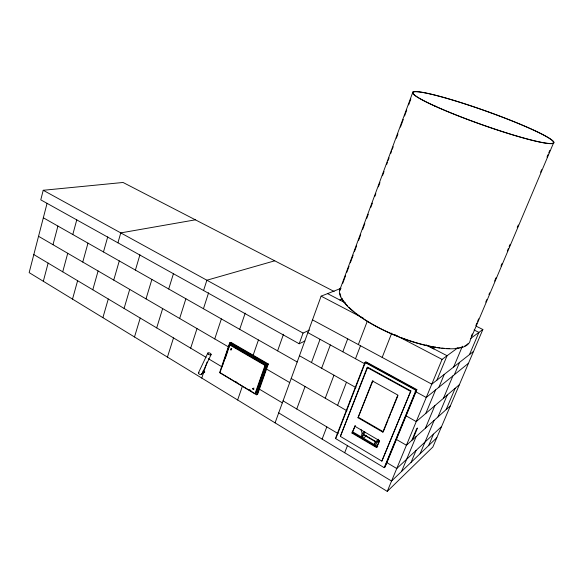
<?xml version="1.0" encoding="UTF-8"?>
<svg xmlns="http://www.w3.org/2000/svg" width="583" height="583" viewBox="0 0 583 583"><rect width="100%" height="100%" fill="white"/><g stroke="black" fill="none" stroke-linecap="round" stroke-linejoin="round"><path stroke-width="0.87" d="M334.117 291.471L123.057 182.472L43.222 190.284L40.774 199.845L299.188 343.759L304.887 341.04M47.077 203.292L29.15 272.618L387.258 491.382L432.87 446.993L482.855 329.497L476.406 326.291M43.324 281.276L48.134 263.108M52.995 244.707L57.921 226.066M62.724 271.816L67.73 253.292M72.802 234.519L76.774 219.827M72.518 299.115L77.612 280.7M82.764 262.044L87.982 243.14M92.792 289.758L98.097 270.971M103.475 251.943L107.738 236.844M117.926 242.812L120.768 232.894L195.385 219.827M102.885 317.662L108.278 298.999M113.743 280.088L119.282 260.922M124.084 308.429L129.71 289.387M135.416 270.082L139.935 254.771M134.498 336.974L140.219 318.056M146.012 298.882L151.886 279.439M156.689 327.886L162.657 308.575M168.706 288.993L173.508 273.463M167.438 357.095L173.501 337.921M179.651 318.471L185.882 298.751M203.569 290.509L206.878 280.219L274.739 260.805M190.677 348.168L197.01 328.586M203.438 308.728L208.59 292.775M201.784 378.075L207.096 362.014M214.748 338.912L221.372 318.908M219.638 372.654L229.68 342.848L230.904 342.338L268.318 363.996L257.657 394.166L256.476 394.8L219.638 372.654L220.257 372.369M220.002 372.61L229.396 344.742L230.256 344.378L265.833 365.024L255.886 393.234L255.062 393.678L220.002 372.61L220.622 372.326M222.261 366.416L227.137 351.95M225.176 358.829L229.44 346.171M239.7 329.322L245.181 313.144M237.631 399.974L242.382 386.259M253.16 355.185L258.437 339.969M255.062 393.678L265.017 365.424L265.833 365.024M255.653 393.365L265.6 365.14L230.008 344.48M256.476 394.8L267.152 364.564L268.318 363.996M257.067 394.48L267.735 364.28L230.292 342.593M277.603 350.857L283.491 334.256M299.188 343.759L303.058 333.068L309.631 330.058M275.074 422.857L321.124 296.157L341.04 288.301M311.482 362.524L320.045 339.306M412.917 91.946L340.727 287.434A70.098 22.387 22.1 0 0 396.637 336.056A70.098 22.387 22.1 0 0 470.292 339.984L553.85 142.223M342.738 283.338L345.581 275.657M346.841 272.239L349.049 266.263M350.31 262.853L353.145 255.165M354.406 251.754L356.614 245.778M358.509 240.655L360.717 234.679M362.611 229.556L364.82 223.581M366.707 218.457L368.288 214.194M370.81 207.359L372.384 203.095M374.905 196.267L375.853 193.702M378.382 186.873L379.956 182.603M382.477 175.774L384.051 171.511M386.58 164.676L387.527 162.118M388.154 160.412L389.101 157.847M390.676 153.584L391.623 151.019M392.257 149.314L393.204 146.748M396.353 138.215L397.934 133.944M400.455 127.116L403.29 119.435M404.558 116.017L406.759 110.041M408.654 104.918L410.862 98.942M296.754 408.996L305.062 386.514M321.627 368.245L330.328 344.939M325.248 398.211L333.964 375.197M342.819 351.782L347.716 338.847M322.129 439.123L326.815 426.887M358.341 344.575L367.268 321.284M337.586 405.367L346.462 382.244M355.492 358.727L360.483 345.726M335.458 438.474L364.958 362.437L365.956 361.832L416.867 389.648L385.174 466.815L384.219 467.675L335.458 438.474L335.976 438.088M336.304 437.257L365.133 362.969M340.363 436.39L367.188 367.523L367.684 367.217L410.862 390.909L381.858 461.124L340.363 436.39L367.684 367.217M351.994 433.052L355.207 425.779L351.994 433.052L376.582 447.569L379.256 441.761M358.013 417.749L372.464 380.99L397.825 395.063L382.827 432.141L358.013 417.749L372.96 380.67M344.677 452.736L347.585 445.339M382.171 357.423L391.754 333.082M360.658 437.33L362.181 433.482L364.761 431.5M362.007 437.177L363.231 434.102L365.366 432.448M362.276 437.804L363.486 434.758L375.292 441.695L374.06 444.756M374.322 445.39L375.882 441.528L378.702 439.225M375.386 446.017L376.953 442.154L379.059 440.42M376.582 447.569L379.395 440.617L354.704 426.158M383.643 430.91L388.074 419.964M388.752 418.281L390.457 414.076M391.142 412.392L397.949 395.558M381.858 461.124L410.862 390.909M384.219 467.675L415.97 390.333L416.867 389.648M384.7 467.245L416.422 389.991L365.461 362.13M387.258 491.382L442.067 359.398L457.75 347.898M411.795 440.427L416.641 428.796L417.508 428.031L412.677 439.633M436.9 380.152L447.074 355.725L426.231 344.896M401.563 471.458L416.16 436.507M425.809 413.398L435.625 389.896M438.904 387.236L444.29 374.352M411.059 462.377L416.073 450.419M425.393 428.221L434.867 405.651M453.647 367.02L462.399 346.222M420.073 453.749L434.153 420.358M443.459 398.306L452.911 375.889M454.39 374.687L459.593 362.356M471.246 336.442L472.31 333.935M475.845 325.554L476.909 323.04M477.615 321.364L478.679 318.85M485.756 302.089L486.82 299.575M488.94 294.546L489.647 292.87M494.603 281.144L496.016 277.792M500.972 266.059L502.036 263.545M507.341 250.974L508.405 248.46M509.112 246.784L510.176 244.27M517.252 227.516L518.316 225.002M540.609 172.211L541.673 169.697M546.978 157.126L548.042 154.612M548.749 152.935L549.813 150.421M437.993 416.911L447.219 395.085M428.651 445.543L433.497 434.109M446.133 409.609L455.199 388.263M469.475 354.61L478.905 332.39L474.103 329.993M198.439 372.85L207.767 353.167M201.762 374.206L211.119 354.544M231.611 349.822C230.693 345.836 229.95 353.123 231.801 348.43M436.813 437.731L391.55 481.041L278.696 412.895M441.579 426.537L396.753 468.521L386.689 462.53M450.411 405.768L406.417 445.252L396.236 439.356M459.382 384.678L416.247 421.582L405.746 415.664M382.827 432.141L383.308 431.748L358.516 417.384M468.492 363.26L426.253 397.482L415.118 391.39M473.52 351.432L431.784 384.161L312.503 319.87M362.91 438.584L366.445 435.807M470.474 338.57L482.855 329.497M433.256 348.547L435.465 347.038M350.004 400.98L350.514 400.638M237.857 383.607L238.462 383.308M248.205 353.582L248.803 353.313M204.742 371.976L203.088 372.719L204.735 371.983M339.838 300.012L342.316 298.97M376.953 442.154L379.424 441.207M253.94 388.008L253.284 388.504L253.824 389.342M327.544 293.621L345.274 302.832M428.294 346.091L433.912 349.013M321.124 296.157L363.581 318.354M394.946 334.751L442.067 359.398M364.958 362.437L415.97 390.333M307.868 332.638L365.031 363.952M367.188 367.523L410.403 391.259M43.222 190.284L303.058 333.068M299.465 355.747L355.973 387.6M43.331 217.78L297.206 361.992M229.68 342.848L267.152 364.564M291.209 378.484L346.965 410.804M229.396 344.742L265.017 365.424M38.544 236.29L228.973 347.198M265.965 368.748L289.715 382.579M363.231 434.102L375.882 441.528M352.227 431.566L377.769 446.622M352.496 432.673L377.063 447.168M283.076 400.849L338.169 433.643M33.814 254.567L206.098 357.364M208.218 358.632L222.101 366.918M258.932 388.897L282.347 402.868M249.422 389.619L250.981 390.559M235.423 381.486L236.938 382.397M360.892 429.299L362.181 433.482M203.088 370.992A1.793 1.428 68.9 0 1 202.184 373.36M201.419 373.368A1.807 0.911 25.4 0 1 201.135 374.643A1.807 0.911 25.4 0 1 198.781 373.688A1.807 0.911 25.4 0 1 199.073 372.413M339.364 289.605A1.749 1.632 -1.1 0 1 339.568 289.226M339.874 288.906A1.749 1.632 -1.1 0 1 340.683 288.534M468.003 343.62A69.61 22.234 22.1 0 1 464.76 346.011M462.479 346.958A69.61 22.234 22.1 0 1 459.805 347.687M458.836 347.883A69.61 22.234 22.1 0 1 455.833 348.306M449.748 348.561A69.61 22.234 22.1 0 1 446.877 348.474M444.406 348.313A69.61 22.234 22.1 0 1 441.805 348.073M440.019 347.862A69.61 22.234 22.1 0 1 437.257 347.49M435.377 347.191A69.61 22.234 22.1 0 1 432.506 346.688M431.537 346.499A69.61 22.234 22.1 0 1 400.674 337.455M398.182 336.486A69.61 22.234 22.1 0 1 360.593 316.737M359.077 315.658A69.61 22.234 22.1 0 1 355.477 312.947M354.136 311.869A69.61 22.234 22.1 0 1 348.874 307.19M347.541 305.849A69.61 22.234 22.1 0 1 341.674 298.095M340.88 296.426A69.61 22.234 22.1 0 1 339.984 293.336M339.955 290.662A69.61 22.234 22.1 0 1 340.385 289.051M252.723 388.65C253.131 391.368 254.764 387.425 252.723 388.65M208.124 353.99A1.822 0.874 25.4 0 0 211.01 354.741A1.822 0.874 25.4 0 0 209.188 352.832A1.822 0.874 25.4 0 0 208.124 353.99M434.984 106.142A75.054 7.12 19.6 0 0 552.116 143.622A75.054 7.12 19.6 0 0 462.414 103.067A75.054 7.12 19.6 0 0 434.984 106.142M435.282 106.201A74.529 7.069 19.6 0 0 551.62 143.425A74.529 7.069 19.6 0 0 462.581 103.169A74.529 7.069 19.6 0 0 435.282 106.201"/></g></svg>
